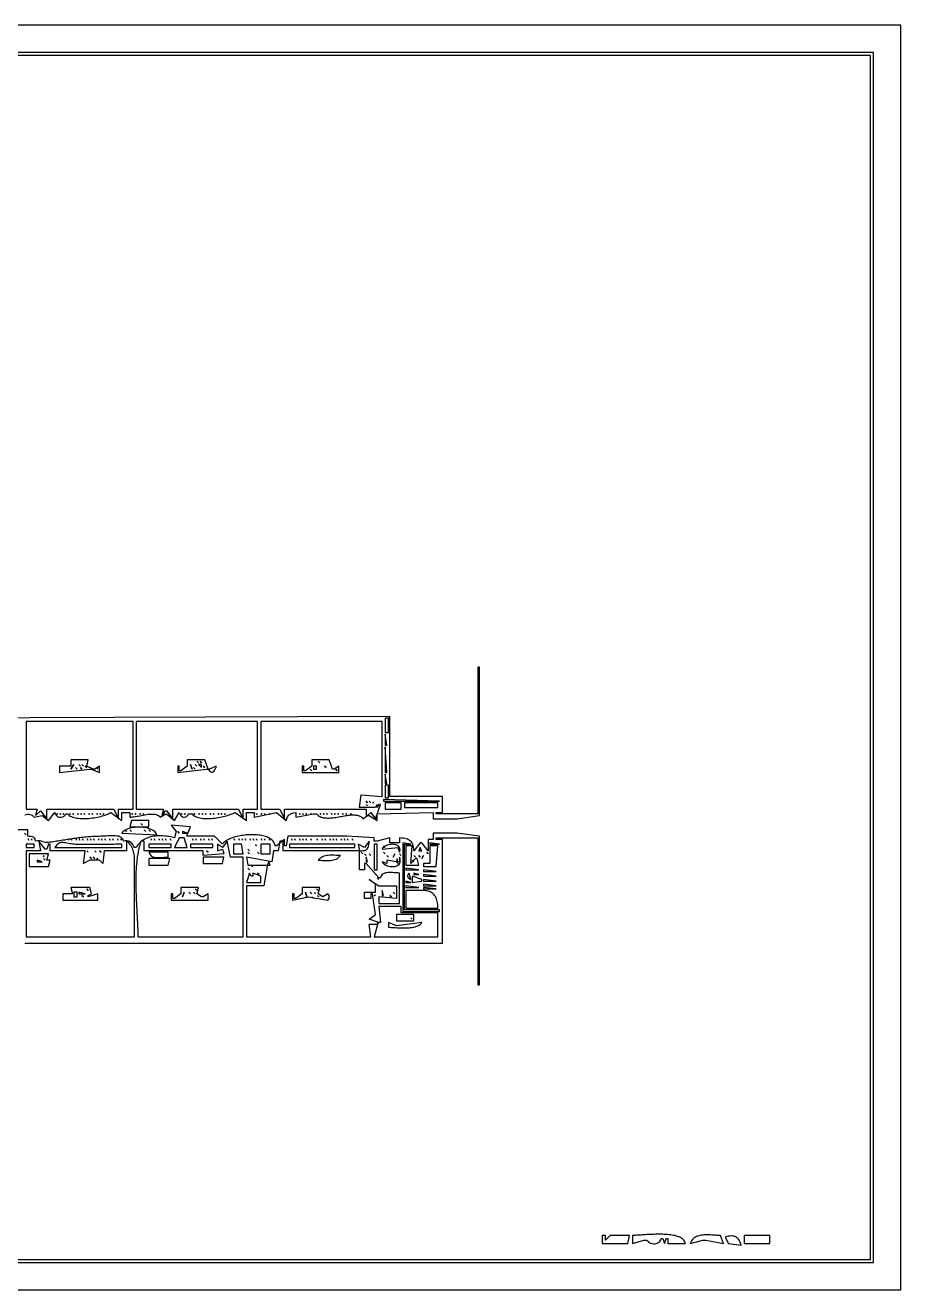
# Model space of a CAD drawing. Extents: x 0 to 1224, y 0 to 792.
# Drawn here: x 676 to 1224, y 0 to 792 of the extents above; entities that cross this region are included whole.
import ezdxf

# ---------------------------------------------------------------- set-up
doc = ezdxf.new("R2010")
doc.units = 0
doc.layers.add('C7', color=7, linetype='CONTINUOUS')

msp = doc.modelspace()

# ---------------------------------------------------------------- linework, layer by layer
at = {"layer": 'C7'}
for points in [[(0, 792), (0, 0), (1224, 0), (1224, 792), (0, 792)], [(35, 775), (35, 17), (1207, 17), (1207, 775), (35, 775)], [(37, 773), (37, 19), (1205, 19), (1205, 773), (37, 773)], [(675.143, 297.5223), (676.0169, 297.681), (676.8639, 297.7748), (677.6772, 297.7862), (678.45, 297.6979), (679.1755, 297.4925), (679.8468, 297.1526), (680.4572, 296.6609), (681, 296), (686, 297), (690, 294), (694, 299), (694.2985, 298.0816), (694.7483, 297.3217), (695.3214, 296.7228), (695.9901, 296.287), (696.7262, 296.0168), (697.5021, 295.9143), (698.2897, 295.9819), (699.0612, 296.222), (699.7887, 296.6368), (700.4442, 297.2287), (701, 298), (702, 298), (702.4906, 297.5122), (703.0617, 297.0744), (703.7079, 296.6851), (704.4235, 296.3427), (705.2027, 296.0457), (706.0402, 295.7927), (706.9302, 295.5821), (707.8671, 295.4124), (708.8453, 295.2822), (709.8593, 295.1899), (710.9034, 295.134), (711.9719, 295.1131), (713.0594, 295.1256), (714.1601, 295.17), (715.2685, 295.2449), (716.3789, 295.3487), (717.4858, 295.4799), (718.5835, 295.6371), (719.6665, 295.8187), (720.7291, 296.0232), (721.7657, 296.2492), (722.7706, 296.4951), (723.7384, 296.7595), (724.6634, 297.0407), (725.5399, 297.3374), (726.3625, 297.6481), (727.1253, 297.9712), (727.8229, 298.3052), (728.4497, 298.6486), (729, 299), (736, 294), (736, 299), (741, 299), (741, 296), (741.7554, 296.026), (742.5717, 296.099), (743.4412, 296.2117), (744.3565, 296.3566), (745.3097, 296.5262), (746.2936, 296.7132), (747.3003, 296.91), (748.3224, 297.1094), (749.3523, 297.3038), (750.3824, 297.4858), (751.4051, 297.648), (752.4128, 297.783), (753.398, 297.8833), (754.353, 297.9415), (755.2704, 297.9501), (756.1425, 297.9018), (756.9618, 297.7892), (757.7206, 297.6047), (758.4114, 297.3409), (759.0266, 296.9905), (759.5587, 296.546), (760, 296), (764, 298), (769, 294), (772, 299), (772.299, 298.0562), (772.7372, 297.2859), (773.2875, 296.6945), (773.9226, 296.287), (774.6157, 296.0688), (775.3395, 296.0451), (776.0669, 296.2211), (776.7708, 296.6021), (777.4242, 297.1933), (778, 298), (779, 298), (780, 298), (780.5134, 297.4858), (781.1009, 297.0283), (781.7576, 296.6255), (782.4782, 296.2753), (783.2576, 295.9756), (784.0909, 295.7246), (784.9729, 295.5201), (785.8984, 295.3601), (786.8625, 295.2426), (787.8601, 295.1656), (788.886, 295.127), (789.9352, 295.1248), (791.0026, 295.157), (792.083, 295.2216), (793.1715, 295.3164), (794.2629, 295.4396), (795.3521, 295.589), (796.4341, 295.7627), (797.5037, 295.9586), (798.5559, 296.1747), (799.5855, 296.4089), (800.5876, 296.6593), (801.557, 296.9238), (802.4886, 297.2004), (803.3773, 297.487), (804.2181, 297.7816), (805.0058, 298.0823), (805.7355, 298.3869), (806.4019, 298.6935), (807, 299), (814, 294), (814, 299), (819, 299), (819, 296), (833, 299), (839, 294), (839.4142, 295.194), (839.8794, 296.1744), (840.4182, 296.9666), (841.0528, 297.5963), (841.8059, 298.0889), (842.6998, 298.4701), (843.757, 298.7652), (845, 299), (845, 296), (856, 298), (857, 298), (858, 298), (858.5127, 297.4751), (859.0688, 297.02), (859.6658, 296.631), (860.3011, 296.3043), (860.9721, 296.0361), (861.6764, 295.8228), (862.4114, 295.6605), (863.1745, 295.5455), (863.9633, 295.4741), (864.7753, 295.4425), (865.6078, 295.447), (866.4583, 295.4837), (867.3244, 295.5491), (868.2035, 295.6393), (869.093, 295.7506), (869.9905, 295.8792), (870.8934, 296.0213), (871.7991, 296.1733), (872.7052, 296.3314), (873.6091, 296.4919), (874.5083, 296.6509), (875.4002, 296.8048), (876.2823, 296.9497), (877.1521, 297.0821), (878.007, 297.198), (878.8446, 297.2937), (879.6623, 297.3656), (880.4575, 297.4098), (881.2277, 297.4227), (881.9705, 297.4003), (882.6832, 297.3392), (883.3633, 297.2353), (884.0084, 297.0851), (884.6158, 296.8848), (885.1831, 296.6306), (885.7077, 296.3187), (886.187, 295.9455), (886.6186, 295.5072), (887, 295), (890, 297), (891, 297), (896, 294), (896, 298), (931, 299), (931, 295), (946, 295), (960, 297), (960, 390), (959, 390), (959, 298), (933, 298), (933, 299), (937, 299), (937, 309), (904, 309), (904, 359), (731, 358.3349), (625, 358)], [(901, 358), (901, 349), (903, 349), (903, 358), (901, 358)], [(676, 356), (676, 301), (683, 301), (682, 297), (685, 300), (689, 295), (689, 301), (731, 301), (734, 295), (734, 301), (743, 301), (743, 356), (676, 356)], [(745, 356), (745, 301), (762, 301), (761, 297), (762, 297), (763, 300), (764, 300), (768, 295), (768, 301), (809, 301), (812, 295), (812, 301), (821, 301), (821, 356), (745, 356)], [(823, 356), (823, 301), (835, 301), (838, 295), (838, 301), (889, 301), (889, 297), (890, 297), (892, 299), (895, 295), (898, 304), (897, 304), (896, 302), (896, 304), (895, 302), (885, 302), (886, 310), (899, 309), (899, 356), (823, 356)], [(901, 348), (901, 341), (902, 341), (901, 348)], [(901, 340), (901, 324), (902, 324), (901, 340)], [(704, 332), (704, 328), (698, 328), (697, 328), (697, 324), (716, 326), (717, 326), (722, 324), (722, 328), (719, 326), (718, 326), (714, 328), (715, 332), (704, 332)], [(706, 329), (704, 326), (706, 329)], [(707, 327), (708, 326), (707, 327)], [(709, 329), (710, 328), (709, 329)], [(710, 327), (711, 326), (710, 327)], [(711, 329), (712, 328), (711, 329)], [(713, 328), (714, 327), (713, 328)], [(720, 327), (721, 326), (720, 327)], [(777, 332), (777, 328), (773, 325), (772, 325), (772, 328), (771, 328), (771, 324), (789, 326), (790, 326), (790.8371, 325.0206), (791.5739, 324.4183), (792.2175, 324.138), (792.7751, 324.1245), (793.2538, 324.3225), (793.6609, 324.677), (794.0035, 325.1328), (794.2887, 325.6347), (794.5238, 326.1275), (794.716, 326.5561), (794.8723, 326.8653), (795, 327), (795, 328), (791, 326), (790, 326), (788, 332), (777, 332)], [(779, 329), (780, 326), (779, 329)], [(781, 327), (782, 326), (781, 327)], [(782, 329), (783, 328), (782, 329)], [(783, 331), (784, 330), (783, 331)], [(784, 329), (786, 327), (786, 329), (784, 329)], [(785, 331), (786, 330), (785, 331)], [(787, 328), (788, 327), (787, 328)], [(855, 332), (855, 328), (851, 325), (850, 325), (850, 328), (849, 328), (849, 324), (872, 324), (872, 328), (869, 326), (868, 326), (866, 332), (855, 332)], [(854, 326), (855, 325), (854, 326)], [(856, 328), (856, 326), (858, 326), (858, 328), (856, 328)], [(859, 331), (860, 330), (859, 331)], [(863, 328), (864, 327), (863, 328)], [(870, 326), (871, 325), (870, 326)], [(901, 323), (901, 317), (902, 317), (901, 323)], [(901, 316), (901, 308), (903, 308), (903, 316), (901, 316)], [(889, 306), (890, 305), (889, 306)], [(889, 304), (890, 303), (889, 304)], [(891, 306), (892, 305), (891, 306)], [(893.333313, 305.333344), (893.666687, 304.666656), (893.333313, 305.333344)], [(900, 307), (900, 306), (935, 306), (900, 307)], [(901, 305), (901, 301), (911, 301), (911, 305), (901, 305)], [(913, 305), (913, 302), (934, 302), (934, 305), (913, 305)], [(695.333313, 298.333344), (695.666687, 297.666656), (695.333313, 298.333344)], [(697.333313, 298.333344), (697.666687, 297.666656), (697.333313, 298.333344)], [(699.333313, 298.333344), (699.666687, 297.666656), (699.333313, 298.333344)], [(703.333313, 298.333344), (703.666687, 297.666656), (703.333313, 298.333344)], [(705.333313, 298.333344), (705.666687, 297.666656), (705.333313, 298.333344)], [(708.333313, 298.333344), (708.666687, 297.666656), (708.333313, 298.333344)], [(710.333313, 298.333344), (710.666687, 297.666656), (710.333313, 298.333344)], [(712.333313, 298.333344), (712.666687, 297.666656), (712.333313, 298.333344)], [(715.333313, 298.333344), (715.666687, 297.666656), (715.333313, 298.333344)], [(717.333313, 298.333344), (717.666687, 297.666656), (717.333313, 298.333344)], [(720.333313, 298.333344), (720.666687, 297.666656), (720.333313, 298.333344)], [(722.333313, 298.333344), (722.666687, 297.666656), (722.333313, 298.333344)], [(724.333313, 298.333344), (724.666687, 297.666656), (724.333313, 298.333344)], [(742, 294), (741, 290), (753, 290), (753, 294), (742, 294)], [(742.333313, 298.333344), (742.666687, 297.666656), (742.333313, 298.333344)], [(744.333313, 298.333344), (744.666687, 297.666656), (744.333313, 298.333344)], [(747.333313, 298.333344), (747.666687, 297.666656), (747.333313, 298.333344)], [(749.333313, 298.333344), (749.666687, 297.666656), (749.333313, 298.333344)], [(773.333313, 298.333344), (773.666687, 297.666656), (773.333313, 298.333344)], [(775.333313, 298.333344), (775.666687, 297.666656), (775.333313, 298.333344)], [(781.333313, 298.333344), (781.666687, 297.666656), (781.333313, 298.333344)], [(784.333313, 298.333344), (784.666687, 297.666656), (784.333313, 298.333344)], [(786.333313, 298.333344), (786.666687, 297.666656), (786.333313, 298.333344)], [(788.333313, 298.333344), (788.666687, 297.666656), (788.333313, 298.333344)], [(791.333313, 298.333344), (791.666687, 297.666656), (791.333313, 298.333344)], [(793.333313, 298.333344), (793.666687, 297.666656), (793.333313, 298.333344)], [(796.333313, 298.333344), (796.666687, 297.666656), (796.333313, 298.333344)], [(798.333313, 298.333344), (798.666687, 297.666656), (798.333313, 298.333344)], [(800.333313, 298.333344), (800.666687, 297.666656), (800.333313, 298.333344)], [(820.333313, 298.333344), (820.666687, 297.666656), (820.333313, 298.333344)], [(823.333313, 298.333344), (823.666687, 297.666656), (823.333313, 298.333344)], [(825.333313, 298.333344), (825.666687, 297.666656), (825.333313, 298.333344)], [(828.333313, 298.333344), (828.666687, 297.666656), (828.333313, 298.333344)], [(847.333313, 298.333344), (847.666687, 297.666656), (847.333313, 298.333344)], [(849.333313, 298.333344), (849.666687, 297.666656), (849.333313, 298.333344)], [(851.333313, 298.333344), (851.666687, 297.666656), (851.333313, 298.333344)], [(854.333313, 298.333344), (854.666687, 297.666656), (854.333313, 298.333344)], [(860.333313, 298.333344), (860.666687, 297.666656), (860.333313, 298.333344)], [(862.333313, 298.333344), (862.666687, 297.666656), (862.333313, 298.333344)], [(864.333313, 298.333344), (864.666687, 297.666656), (864.333313, 298.333344)], [(867.333313, 298.333344), (867.666687, 297.666656), (867.333313, 298.333344)], [(869.333313, 298.333344), (869.666687, 297.666656), (869.333313, 298.333344)], [(871.333313, 298.333344), (871.666687, 297.666656), (871.333313, 298.333344)], [(874.333313, 298.333344), (874.666687, 297.666656), (874.333313, 298.333344)], [(876.333313, 298.333344), (876.666687, 297.666656), (876.333313, 298.333344)], [(879.333313, 298.333344), (879.666687, 297.666656), (879.333313, 298.333344)], [(675.2806, 217.0137), (676, 217), (726, 217), (937, 217), (937, 282), (933, 282), (933, 283), (959, 283), (959, 191), (960, 191), (960, 284), (946, 286), (931, 286), (931, 282), (928, 282), (928, 275), (924, 280), (923, 280), (919, 275), (918.9241, 276.1874), (918.7779, 277.2538), (918.5602, 278.2055), (918.2701, 279.0489), (917.9065, 279.7902), (917.4684, 280.4361), (916.9547, 280.9927), (916.3644, 281.4665), (915.6964, 281.8638), (914.9498, 282.1911), (914.1234, 282.4547), (913.2163, 282.661), (912.2274, 282.8164), (911.1556, 282.9273), (910, 283), (910, 280), (904, 280), (904, 283), (896, 281), (895, 281), (894, 281), (894, 283), (876.999207, 283.984558), (840, 284), (839, 278), (838, 278), (838, 282), (833, 278), (832, 278), (831.9096, 278.6477), (831.7465, 279.261), (831.5138, 279.8404), (831.2145, 280.3863), (830.8517, 280.8991), (830.4284, 281.3794), (829.9477, 281.8275), (829.4127, 282.2439), (828.8264, 282.6291), (828.1918, 282.9834), (827.512, 283.3074), (826.7902, 283.6015), (826.0292, 283.8661), (825.2323, 284.1017), (824.4023, 284.3087), (823.5425, 284.4876), (822.6558, 284.6389), (821.7454, 284.7629), (820.8142, 284.8601), (819.8653, 284.931), (818.9018, 284.9761), (817.9267, 284.9957), (816.9431, 284.9903), (815.9541, 284.9603), (814.9627, 284.9063), (813.9719, 284.8287), (812.9848, 284.7278), (812.0045, 284.6042), (811.034, 284.4583), (810.0764, 284.2905), (809.1347, 284.1014), (808.2121, 283.8913), (807.3114, 283.6606), (806.4359, 283.41), (805.5885, 283.1397), (804.7724, 282.8502), (803.9905, 282.542), (803.2459, 282.2156), (802.5418, 281.8713), (801.881, 281.5096), (801.2668, 281.1311), (800.7021, 280.736), (800.19, 280.3249), (799.7336, 279.8983), (799.3359, 279.4564), (799, 279), (794, 284), (777, 284), (777, 285), (779, 290), (767, 291), (770, 287), (769, 283), (768.1524, 283.2373), (767.2835, 283.4543), (766.396, 283.6496), (765.4921, 283.822), (764.5746, 283.9703), (763.6458, 284.0931), (762.7084, 284.1892), (761.7649, 284.2574), (760.8178, 284.2964), (759.8695, 284.3049), (758.9227, 284.2816), (757.9798, 284.2254), (757.0434, 284.1349), (756.116, 284.0089), (755.2001, 283.8461), (754.2982, 283.6453), (753.413, 283.4052), (752.5468, 283.1246), (751.7022, 282.8021), (750.8817, 282.4365), (750.0879, 282.0266), (749.3233, 281.5711), (748.5904, 281.0688), (747.8917, 280.5183), (747.2298, 279.9184), (746.6071, 279.2679), (746.0262, 278.5655), (745.4897, 277.8099), (745, 277), (744, 277), (743.397, 278.025), (742.8079, 278.9004), (742.2081, 279.6279), (741.5729, 280.2096), (740.8775, 280.6475), (740.0972, 280.9435), (739.2073, 281.0996), (738.1831, 281.1178), (737, 281), (736.7477, 281.7885), (736.3665, 282.4482), (735.8695, 282.9897), (735.2695, 283.4233), (734.5795, 283.7594), (733.8125, 284.0086), (732.9815, 284.1813), (732.0993, 284.288), (731.179, 284.339), (730.2336, 284.3449), (729.276, 284.3161), (728.3191, 284.263), (727.376, 284.1962), (726.4595, 284.126), (725.5827, 284.063), (724.7585, 284.0174), (724, 284), (722.9227, 283.9943), (721.8564, 283.9777), (720.8007, 283.9504), (719.7549, 283.913), (718.7184, 283.8659), (717.6906, 283.8094), (716.671, 283.7439), (715.659, 283.6699), (714.6539, 283.5879), (713.6552, 283.4981), (712.6624, 283.4011), (711.6747, 283.2971), (710.6917, 283.1868), (709.7128, 283.0704), (708.7373, 282.9483), (707.7647, 282.8211), (706.7944, 282.6891), (705.8258, 282.5526), (704.8583, 282.4122), (703.8914, 282.2683), (702.9244, 282.1212), (701.9568, 281.9714), (700.988, 281.8192), (700.0173, 281.6652), (699.0443, 281.5096), (698.0683, 281.353), (697.0888, 281.1958), (696.1051, 281.0382), (695.1167, 280.8809), (694.123, 280.7241), (693.1234, 280.5683), (692.1173, 280.4139), (691.1041, 280.2614), (690.0833, 280.1111), (689.0872, 280.0534), (688.178, 280.1519), (687.329, 280.3565), (686.5135, 280.617), (685.7046, 280.8831), (684.8756, 281.1046), (683.9996, 281.2314), (683.05, 281.2132), (682, 281), (681.674, 282.1243), (681.2462, 282.919), (680.6998, 283.4426), (680.0186, 283.7538), (679.1858, 283.9113), (678.1851, 283.9738), (677, 284), (677, 288), (670, 288)], [(675, 286), (676, 285), (675, 286)], [(736, 286), (758, 285), (757.6888, 285.6232), (757.2795, 286.2017), (756.7791, 286.7356), (756.1951, 287.2251), (755.5346, 287.6702), (754.8051, 288.0712), (754.0136, 288.4282), (753.1676, 288.7412), (752.2743, 289.0105), (751.3409, 289.2362), (750.3749, 289.4185), (749.3834, 289.5574), (748.3737, 289.653), (747.3532, 289.7057), (746.329, 289.7154), (745.3085, 289.6824), (744.299, 289.6067), (743.3077, 289.4885), (742.342, 289.3279), (741.409, 289.1252), (740.5161, 288.8803), (739.6706, 288.5936), (738.8797, 288.265), (738.1508, 287.8947), (737.4911, 287.483), (736.9078, 287.0298), (736.4084, 286.5354), (736, 286)], [(738, 288), (739, 287), (738, 288)], [(741, 288), (742, 287), (741, 288)], [(748, 292), (749, 291), (748, 292)], [(750, 288), (751, 287), (750, 288)], [(753, 288), (754, 287), (753, 288)], [(771, 287), (772, 286), (771, 287)], [(774, 287), (774, 286), (777, 286), (774, 287)], [(684, 281), (685, 275), (676, 275), (676, 221), (744, 221), (744, 264), (744.0031, 264.8892), (744.0093, 265.8011), (744.0135, 266.7311), (744.0109, 267.6747), (743.9964, 268.6276), (743.9652, 269.5853), (743.9123, 270.5433), (743.8328, 271.4972), (743.7216, 272.4425), (743.5739, 273.3747), (743.3848, 274.2895), (743.1492, 275.1823), (742.8622, 276.0486), (742.5189, 276.8842), (742.1144, 277.6844), (741.6437, 278.4449), (741.1018, 279.1611), (740.4839, 279.8287), (739.7849, 280.4431), (739, 281), (739, 275), (725, 275), (724, 267), (722, 269), (717, 269), (716, 269), (712, 267), (713, 275), (691, 275), (691, 279), (690, 279), (689, 276), (688, 276), (684, 281)], [(676, 279), (676, 277), (681, 277), (681, 279), (676, 279)], [(677.333313, 282.333344), (677.666687, 281.666656), (677.333313, 282.333344)], [(679.333313, 282.333344), (679.666687, 281.666656), (679.333313, 282.333344)], [(694, 277), (736, 277), (736, 279), (735.0042, 278.9983), (734.0074, 278.9934), (733.0097, 278.9858), (732.0112, 278.9757), (731.0119, 278.9636), (730.012, 278.9497), (729.0114, 278.9345), (728.0103, 278.9182), (727.0088, 278.9013), (726.0068, 278.8841), (725.0045, 278.867), (724.002, 278.8502), (722.9993, 278.8342), (721.9966, 278.8193), (720.9938, 278.8059), (719.991, 278.7943), (718.9884, 278.785), (717.986, 278.7781), (716.9839, 278.7741), (715.9821, 278.7734), (714.9808, 278.7763), (713.9799, 278.7832), (712.9796, 278.7943), (711.98, 278.8101), (710.9811, 278.831), (709.983, 278.8572), (708.9857, 278.8892), (707.9894, 278.9272), (706.9941, 278.9717), (706, 279.0231), (705.0932, 279.1026), (704.2059, 279.2293), (703.3383, 279.3873), (702.4907, 279.5605), (701.6635, 279.733), (700.857, 279.8886), (700.0714, 280.0115), (699.3072, 280.0856), (698.5646, 280.0948), (697.844, 280.0232), (697.1457, 279.8548), (696.4701, 279.5735), (695.8173, 279.1634), (695.1878, 278.6085), (694.5819, 277.8927), (694, 277)], [(702.333313, 282.333344), (702.666687, 281.666656), (702.333313, 282.333344)], [(704.333313, 282.333344), (704.666687, 281.666656), (704.333313, 282.333344)], [(707.333313, 282.333344), (707.666687, 281.666656), (707.333313, 282.333344)], [(709.333313, 282.333344), (709.666687, 281.666656), (709.333313, 282.333344)], [(711.333313, 282.333344), (711.666687, 281.666656), (711.333313, 282.333344)], [(714.333313, 282.333344), (714.666687, 281.666656), (714.333313, 282.333344)], [(716.333313, 282.333344), (716.666687, 281.666656), (716.333313, 282.333344)], [(718.333313, 282.333344), (718.666687, 281.666656), (718.333313, 282.333344)], [(721.333313, 282.333344), (721.666687, 281.666656), (721.333313, 282.333344)], [(723.333313, 282.333344), (723.666687, 281.666656), (723.333313, 282.333344)], [(725.333313, 282.333344), (725.666687, 281.666656), (725.333313, 282.333344)], [(728.333313, 282.333344), (728.666687, 281.666656), (728.333313, 282.333344)], [(730.333313, 282.333344), (730.666687, 281.666656), (730.333313, 282.333344)], [(733.333313, 282.333344), (733.666687, 281.666656), (733.333313, 282.333344)], [(735.333313, 282.333344), (735.666687, 281.666656), (735.333313, 282.333344)], [(748, 281), (747.7144, 280.1279), (747.4445, 279.2461), (747.1898, 278.3549), (746.9501, 277.4545), (746.725, 276.5453), (746.514, 275.6276), (746.3168, 274.7017), (746.1331, 273.7678), (745.9625, 272.8264), (745.8046, 271.8776), (745.659, 270.9219), (745.5254, 269.9595), (745.4035, 268.9907), (745.2927, 268.0158), (745.1929, 267.0352), (745.1035, 266.0491), (745.0243, 265.0579), (744.9549, 264.0618), (744.8949, 263.0612), (744.8439, 262.0563), (744.8016, 261.0476), (744.7676, 260.0352), (744.7415, 259.0195), (744.723, 258.0008), (744.7117, 256.9794), (744.7072, 255.9556), (744.7092, 254.9297), (744.7173, 253.9021), (744.7312, 252.873), (744.7503, 251.8427), (744.7745, 250.8116), (744.8033, 249.7799), (744.8364, 248.7479), (744.8734, 247.7161), (744.9139, 246.6846), (744.9575, 245.6538), (745.004, 244.6239), (745.0528, 243.5954), (745.1037, 242.5684), (745.1564, 241.5434), (745.2103, 240.5205), (745.2652, 239.5002), (745.3206, 238.4827), (745.3763, 237.4683), (745.4318, 236.4574), (745.4868, 235.4502), (745.541, 234.4471), (745.5938, 233.4483), (745.6451, 232.4542), (745.6944, 231.465), (745.7413, 230.4811), (745.7855, 229.5028), (745.8266, 228.5304), (745.8642, 227.5642), (745.898, 226.6045), (745.9276, 225.6516), (745.9527, 224.7058), (745.9728, 223.7674), (745.9876, 222.8368), (745.9968, 221.9142), (746, 221), (812, 221), (812, 271), (804, 271), (802, 281), (799, 277), (796, 279), (796, 275), (799, 276), (800, 273), (787, 272), (787, 275), (750, 275), (750, 281), (748, 281)], [(753, 279), (753, 277), (767, 277), (767, 279), (753, 279)], [(754.333313, 282.333344), (754.666687, 281.666656), (754.333313, 282.333344)], [(756.333313, 282.333344), (756.666687, 281.666656), (756.333313, 282.333344)], [(759.333313, 282.333344), (759.666687, 281.666656), (759.333313, 282.333344)], [(761.333313, 282.333344), (761.666687, 281.666656), (761.333313, 282.333344)], [(763.333313, 282.333344), (763.666687, 281.666656), (763.333313, 282.333344)], [(766.333313, 282.333344), (766.666687, 281.666656), (766.333313, 282.333344)], [(772, 283), (769, 277), (777, 277), (775, 283), (772, 283)], [(779, 279), (779, 277), (793, 277), (793, 279), (779, 279)], [(780.333313, 282.333344), (780.666687, 281.666656), (780.333313, 282.333344)], [(782.333313, 282.333344), (782.666687, 281.666656), (782.333313, 282.333344)], [(785.333313, 282.333344), (785.666687, 281.666656), (785.333313, 282.333344)], [(787.333313, 282.333344), (787.666687, 281.666656), (787.333313, 282.333344)], [(790.333313, 282.333344), (790.666687, 281.666656), (790.333313, 282.333344)], [(792.333313, 282.333344), (792.666687, 281.666656), (792.333313, 282.333344)], [(806, 279), (806, 273), (812, 273), (811, 279), (806, 279)], [(806.333313, 282.333344), (806.666687, 281.666656), (806.333313, 282.333344)], [(809.333313, 282.333344), (809.666687, 281.666656), (809.333313, 282.333344)], [(811.333313, 282.333344), (811.666687, 281.666656), (811.333313, 282.333344)], [(813.333313, 282.333344), (813.666687, 281.666656), (813.333313, 282.333344)], [(835, 281), (834, 275), (831, 275), (830, 268), (814, 271), (815, 266), (827, 266), (827, 265), (825, 253), (814, 253), (814, 221), (892, 221), (891, 229), (896, 229), (896, 228), (894, 221), (934, 221), (934, 236), (911, 236), (911, 240), (897, 240), (898, 230), (897, 230), (891, 232), (895, 235), (893, 248), (892, 248), (892, 245), (888, 245), (888, 249), (895, 249), (895, 254), (891, 257), (897, 253), (908, 253), (908, 245), (897, 246), (897, 242), (910, 242), (910, 261), (909.218, 261.0182), (908.3789, 261.0649), (907.4959, 261.1281), (906.582, 261.1958), (905.6505, 261.2561), (904.7146, 261.2969), (903.7872, 261.3063), (902.8817, 261.2723), (902.0111, 261.1829), (901.1886, 261.0261), (900.4273, 260.79), (899.7404, 260.4626), (899.1411, 260.0318), (898.6425, 259.4858), (898.2577, 258.8125), (898, 258), (897, 258), (889, 267), (888, 267), (888, 263), (885, 263), (885, 275), (886.233, 274.9501), (887.2871, 275.007), (888.176, 275.1748), (888.9136, 275.4576), (889.5136, 275.8595), (889.99, 276.3845), (890.3565, 277.0367), (890.6269, 277.8203), (890.8151, 278.7393), (890.9348, 279.7978), (891, 281), (888, 277), (884, 279), (885, 275), (837, 275), (837, 281), (835, 281)], [(816.333313, 282.333344), (816.666687, 281.666656), (816.333313, 282.333344)], [(818.333313, 282.333344), (818.666687, 281.666656), (818.333313, 282.333344)], [(819.666687, 278.666656), (820.333313, 278.333344), (819.666687, 278.666656)], [(820.333313, 282.333344), (820.666687, 281.666656), (820.333313, 282.333344)], [(823, 279), (823, 273), (829, 273), (829, 279), (823, 279)], [(823.333313, 282.333344), (823.666687, 281.666656), (823.333313, 282.333344)], [(825.333313, 282.333344), (825.666687, 281.666656), (825.333313, 282.333344)], [(828.333313, 282.333344), (828.666687, 281.666656), (828.333313, 282.333344)], [(841, 279), (841, 277), (882, 277), (882, 279), (841, 279)], [(842.333313, 282.333344), (842.666687, 281.666656), (842.333313, 282.333344)], [(844.333313, 282.333344), (844.666687, 281.666656), (844.333313, 282.333344)], [(847.333313, 282.333344), (847.666687, 281.666656), (847.333313, 282.333344)], [(849.333313, 282.333344), (849.666687, 281.666656), (849.333313, 282.333344)], [(851.333313, 282.333344), (851.666687, 281.666656), (851.333313, 282.333344)], [(854.333313, 282.333344), (854.666687, 281.666656), (854.333313, 282.333344)], [(858.333313, 282.333344), (858.666687, 281.666656), (858.333313, 282.333344)], [(861.333313, 282.333344), (861.666687, 281.666656), (861.333313, 282.333344)], [(863.333313, 282.333344), (863.666687, 281.666656), (863.333313, 282.333344)], [(866.333313, 282.333344), (866.666687, 281.666656), (866.333313, 282.333344)], [(868.333313, 282.333344), (868.666687, 281.666656), (868.333313, 282.333344)], [(870.333313, 282.333344), (870.666687, 281.666656), (870.333313, 282.333344)], [(873.333313, 282.333344), (873.666687, 281.666656), (873.333313, 282.333344)], [(875.333313, 282.333344), (875.666687, 281.666656), (875.333313, 282.333344)], [(877.333313, 282.333344), (877.666687, 281.666656), (877.333313, 282.333344)], [(880.333313, 282.333344), (880.666687, 281.666656), (880.333313, 282.333344)], [(894, 279), (894, 263), (896, 263), (896, 279), (894, 279)], [(899, 276), (909, 277), (910, 274), (910.2166, 274.8517), (910.2874, 275.6172), (910.2239, 276.2984), (910.0379, 276.8975), (909.7409, 277.4165), (909.3446, 277.8575), (908.8606, 278.2226), (908.3006, 278.5138), (907.6763, 278.7333), (906.9992, 278.8831), (906.2811, 278.9652), (905.5334, 278.9819), (904.7681, 278.935), (903.9965, 278.8268), (903.2304, 278.6592), (902.4815, 278.4344), (901.7614, 278.1545), (901.0817, 277.8214), (900.454, 277.4374), (899.8901, 277.0044), (899.4015, 276.5246), (899, 276)], [(900, 278), (901, 277), (900, 278)], [(909, 278), (910, 277), (909, 278)], [(912, 280), (912, 237), (935, 237), (935, 238), (913, 238), (913, 279), (917, 279), (912, 280)], [(914, 278), (914, 266), (922, 266), (921, 270), (920, 270), (917, 267), (918, 278), (914, 278)], [(929, 278), (929, 267), (925, 267), (925, 265), (933, 265), (934, 278), (929, 278)], [(929, 280), (929, 279), (935, 279), (929, 280)], [(678, 273), (678, 265), (689, 265), (690, 265), (691, 269), (689, 269), (690, 273), (678, 273)], [(686.666687, 271.666656), (687.333313, 271.333344), (686.666687, 271.666656)], [(687, 270), (688, 269), (687, 270)], [(714, 275), (715, 274), (714, 275)], [(716, 271), (717, 270), (716, 271)], [(718, 271), (719, 270), (718, 271)], [(719, 275), (720, 274), (719, 275)], [(720.333313, 270.333344), (720.666687, 269.666656), (720.333313, 270.333344)], [(722, 275), (723, 274), (722, 275)], [(753, 274), (753.2577, 273.1874), (753.6425, 272.5141), (754.1411, 271.968), (754.7404, 271.5373), (755.4273, 271.2099), (756.1885, 270.9737), (757.0111, 270.817), (757.8817, 270.7276), (758.7872, 270.6936), (759.7146, 270.703), (760.6506, 270.7438), (761.5821, 270.8041), (762.4959, 270.8718), (763.3789, 270.935), (764.218, 270.9817), (765, 271), (765, 274), (753, 274)], [(753, 270), (753, 266), (764, 266), (765, 266), (766, 270), (753, 270)], [(787, 271), (787, 267), (798, 267), (799, 267), (800, 271), (787, 271)], [(789, 275), (790, 274), (789, 275)], [(815, 276), (816, 275), (815, 276)], [(815, 274), (816, 273), (815, 274)], [(821, 274), (822, 273), (821, 274)], [(859, 269), (859.8805, 268.9889), (860.805, 268.9577), (861.764, 268.9164), (862.7478, 268.875), (863.7469, 268.8434), (864.7516, 268.8316), (865.7523, 268.8496), (866.7396, 268.9074), (867.7037, 269.015), (868.6351, 269.1823), (869.5243, 269.4193), (870.3615, 269.7361), (871.1373, 270.1426), (871.842, 270.6487), (872.4661, 271.2645), (873, 272), (872.0909, 272.0079), (871.1544, 272.0352), (870.1974, 272.0721), (869.2266, 272.1088), (868.249, 272.1357), (867.2713, 272.143), (866.3005, 272.121), (865.3433, 272.06), (864.4067, 271.9503), (863.4974, 271.782), (862.6224, 271.5456), (861.7884, 271.2312), (861.0023, 270.8292), (860.271, 270.3298), (859.6012, 269.7233), (859, 269)], [(886, 274), (887, 273), (886, 274)], [(888, 273), (889, 272), (888, 273)], [(889, 271), (889, 268), (890, 268), (889, 271)], [(891, 273), (892, 272), (891, 273)], [(910, 271), (910, 268), (909, 268), (908.7503, 269.2137), (908.5751, 269.8205), (908.4248, 269.8205), (908.2496, 269.2136), (908, 268), (902, 269), (902, 267), (899, 268), (899.4337, 267.4249), (899.9443, 266.9089), (900.5214, 266.4528), (901.1546, 266.0571), (901.8335, 265.7227), (902.5477, 265.4503), (903.2867, 265.2405), (904.0402, 265.0941), (904.7977, 265.0119), (905.5489, 264.9946), (906.2833, 265.0428), (906.9905, 265.1573), (907.6602, 265.3389), (908.2819, 265.5882), (908.8451, 265.9059), (909.3396, 266.2929), (909.7548, 266.7498), (910.0805, 267.2773), (910.3061, 267.8762), (910.4212, 268.5472), (910.4155, 269.291), (910.2786, 270.1084), (910, 271)], [(900, 274), (901, 273), (900, 274)], [(902, 272), (903, 271), (902, 272)], [(907, 273), (906, 271), (907, 273)], [(910, 273), (911, 272), (910, 273)], [(919, 272), (920, 271), (919, 272)], [(923, 277), (922, 275), (924, 275), (923, 277)], [(922, 272), (923, 271), (922, 272)], [(925, 272), (924, 270), (925, 272)], [(927, 274), (928, 273), (927, 274)], [(683, 269), (683, 268), (686, 268), (683, 269)], [(815, 264), (816, 263), (815, 264)], [(817, 266), (818, 265), (817, 266)], [(828, 268), (827, 266), (829, 266), (828, 268)], [(900, 267), (901, 266), (900, 267)], [(908, 268), (910, 266), (908, 268)], [(914, 264), (914, 263), (922, 263), (914, 264)], [(918, 269), (919, 268), (918, 269)], [(925, 263), (925, 262), (933, 262), (925, 263)], [(816, 261), (814, 255), (823, 255), (823, 259), (818, 261), (818, 259), (817, 259), (816, 261)], [(821, 261), (822, 260), (821, 261)], [(896, 258), (897, 257), (896, 258)], [(914, 256), (914, 255), (917, 255), (914, 256)], [(916, 261), (915.2889, 259.871), (915.0257, 259.0444), (915.2181, 258.3823), (915.8736, 257.7468), (917, 257), (916, 261)], [(918, 259), (918, 255), (924, 256), (924, 257), (918, 259)], [(919, 261), (919, 260), (922, 260), (919, 261)], [(925, 260), (925, 259), (933, 259), (925, 260)], [(925, 257), (925, 256), (933, 256), (925, 257)], [(925, 254), (925, 253), (933, 253), (925, 254)], [(704, 252), (705, 248), (700, 248), (699, 248), (699, 244), (721, 244), (721, 247), (721, 248), (715, 246), (715, 247), (717, 248), (716, 252), (704, 252)], [(706, 249), (706, 246), (708, 246), (708, 249), (706, 249)], [(709, 249), (709, 248), (713, 248), (709, 249)], [(711, 247), (712, 246), (711, 247)], [(714, 251), (715, 250), (714, 251)], [(773, 252), (773, 248), (769, 245), (768, 245), (768, 248), (767, 248), (767, 244), (790, 244), (790, 248), (787, 246), (786, 246), (783, 248), (784, 252), (773, 252)], [(775, 249), (774, 246), (775, 249)], [(778, 249), (779, 248), (778, 249)], [(781, 249), (782, 248), (781, 249)], [(782, 251), (783, 250), (782, 251)], [(849, 252), (849, 248), (845, 245), (844, 245), (844, 248), (843, 248), (843, 244), (853, 246), (865, 244), (866, 245), (866, 247), (865, 248), (862, 246), (859, 248), (860, 252), (849, 252)], [(851, 249), (852, 246), (851, 249)], [(854, 249), (855, 248), (854, 249)], [(855, 246), (856, 245), (855, 246)], [(856.666687, 248.666672), (857.333313, 248.333328), (856.666687, 248.666672)], [(858, 251), (859, 250), (858, 251)], [(858.666687, 246.666672), (859.333313, 246.333328), (858.666687, 246.666672)], [(894.333313, 247.333328), (894.666687, 246.666672), (894.333313, 247.333328)], [(899, 250), (899, 247), (900, 247), (899, 250)], [(904, 247), (905, 246), (904, 247)], [(906, 249), (907, 248), (906, 249)], [(914, 253), (914, 252), (922, 252), (914, 253)], [(914, 250), (914, 239), (934, 239), (933.976, 240.1735), (933.9049, 241.263), (933.7879, 242.2716), (933.6259, 243.2022), (933.4199, 244.058), (933.171, 244.8419), (932.8803, 245.5571), (932.5487, 246.2065), (932.1773, 246.7933), (931.7671, 247.3204), (931.3191, 247.7909), (930.8344, 248.208), (930.3141, 248.5745), (929.759, 248.8936), (929.1704, 249.1683), (928.5491, 249.4017), (927.8963, 249.5968), (927.213, 249.7567), (926.5001, 249.8843), (925.7588, 249.9829), (924.99, 250.0553), (924.1948, 250.1048), (923.3743, 250.1342), (922.5294, 250.1467), (921.6612, 250.1453), (920.7707, 250.133), (919.8589, 250.113), (918.927, 250.0882), (917.9758, 250.0618), (917.0065, 250.0367), (916.0201, 250.016), (915.0175, 250.0027), (914, 250)], [(925, 252), (925, 251), (933, 251), (925, 252)], [(896, 230), (897, 229), (896, 230)], [(903, 230), (903, 227), (903.7916, 226.9935), (904.6419, 226.9685), (905.5441, 226.9294), (906.4913, 226.8807), (907.4767, 226.8267), (908.4936, 226.7718), (909.5351, 226.7206), (910.5944, 226.6774), (911.6648, 226.6466), (912.7394, 226.6327), (913.8115, 226.6401), (914.8742, 226.6732), (915.9207, 226.7364), (916.9442, 226.8342), (917.9379, 226.971), (918.8951, 227.1512), (919.8089, 227.3793), (920.6725, 227.6596), (921.4792, 227.9966), (922.2221, 228.3947), (922.8943, 228.8584), (923.4892, 229.392), (924, 230), (908, 228), (903, 230)], [(908, 235), (908, 231), (919, 231), (919, 235), (908, 235)], [(917, 233), (918, 232), (917, 233)], [(1037, 34), (1037, 29), (1053, 29), (1054, 34), (1042, 34), (1039, 31), (1039, 34), (1037, 34)], [(1056, 34), (1056, 29), (1063, 31), (1064, 31), (1065, 31), (1065.4624, 30.3649), (1066.0412, 29.8377), (1066.7142, 29.4185), (1067.4593, 29.1076), (1068.2543, 28.9051), (1069.0771, 28.8113), (1069.9054, 28.8265), (1070.7172, 28.9507), (1071.4903, 29.1843), (1072.2026, 29.5275), (1072.8318, 29.9804), (1073.3559, 30.5433), (1073.7527, 31.2164), (1074, 32), (1075, 32), (1076, 29), (1077, 32), (1078, 32), (1078, 29), (1089, 29), (1088.8463, 29.6201), (1088.611, 30.1963), (1088.2978, 30.7298), (1087.9104, 31.2223), (1087.4526, 31.6751), (1086.9281, 32.0898), (1086.3405, 32.4678), (1085.6937, 32.8106), (1084.9913, 33.1196), (1084.2371, 33.3964), (1083.4348, 33.6424), (1082.5882, 33.8591), (1081.7009, 34.0479), (1080.7766, 34.2103), (1079.8193, 34.3478), (1078.8324, 34.4619), (1077.8198, 34.5541), (1076.7852, 34.6257), (1075.7324, 34.6784), (1074.6649, 34.7135), (1073.5867, 34.7325), (1072.5013, 34.737), (1071.4126, 34.7283), (1070.3243, 34.7079), (1069.24, 34.6774), (1068.1635, 34.6382), (1067.0986, 34.5918), (1066.0489, 34.5396), (1065.0182, 34.4831), (1064.0103, 34.4238), (1063.0288, 34.3631), (1062.0774, 34.3026), (1061.16, 34.2437), (1060.2801, 34.1879), (1059.4417, 34.1366), (1058.6482, 34.0913), (1057.9037, 34.0536), (1057.2116, 34.0248), (1056.5758, 34.0064), (1056, 34)], [(1092, 29), (1100, 31), (1101, 31), (1102, 31), (1113, 29), (1111, 34), (1110.1472, 34.011), (1109.2726, 34.0407), (1108.3797, 34.0839), (1107.4724, 34.1355), (1106.5543, 34.1903), (1105.6291, 34.2431), (1104.7006, 34.2889), (1103.7724, 34.3225), (1102.8483, 34.3387), (1101.932, 34.3324), (1101.0272, 34.2985), (1100.1377, 34.2318), (1099.267, 34.1271), (1098.4189, 33.9793), (1097.5972, 33.7833), (1096.8056, 33.5339), (1096.0477, 33.226), (1095.3274, 32.8545), (1094.6482, 32.4141), (1094.0139, 31.8998), (1093.4282, 31.3063), (1092.8948, 30.6286), (1092.4175, 29.8616), (1092, 29)], [(1114, 33), (1116, 29), (1124, 28), (1123.6753, 29.1269), (1123.2898, 30.1167), (1122.8438, 30.974), (1122.3373, 31.7036), (1121.7706, 32.3101), (1121.144, 32.7981), (1120.4577, 33.1724), (1119.7118, 33.4376), (1118.9067, 33.5984), (1118.0426, 33.6595), (1117.1196, 33.6255), (1116.138, 33.5011), (1115.0981, 33.2911), (1114, 33)], [(1126, 34), (1126, 29), (1142, 29), (1142, 34), (1126, 34)]]:
    msp.add_lwpolyline(points, dxfattribs=at)

doc.saveas('drawing.dxf')
